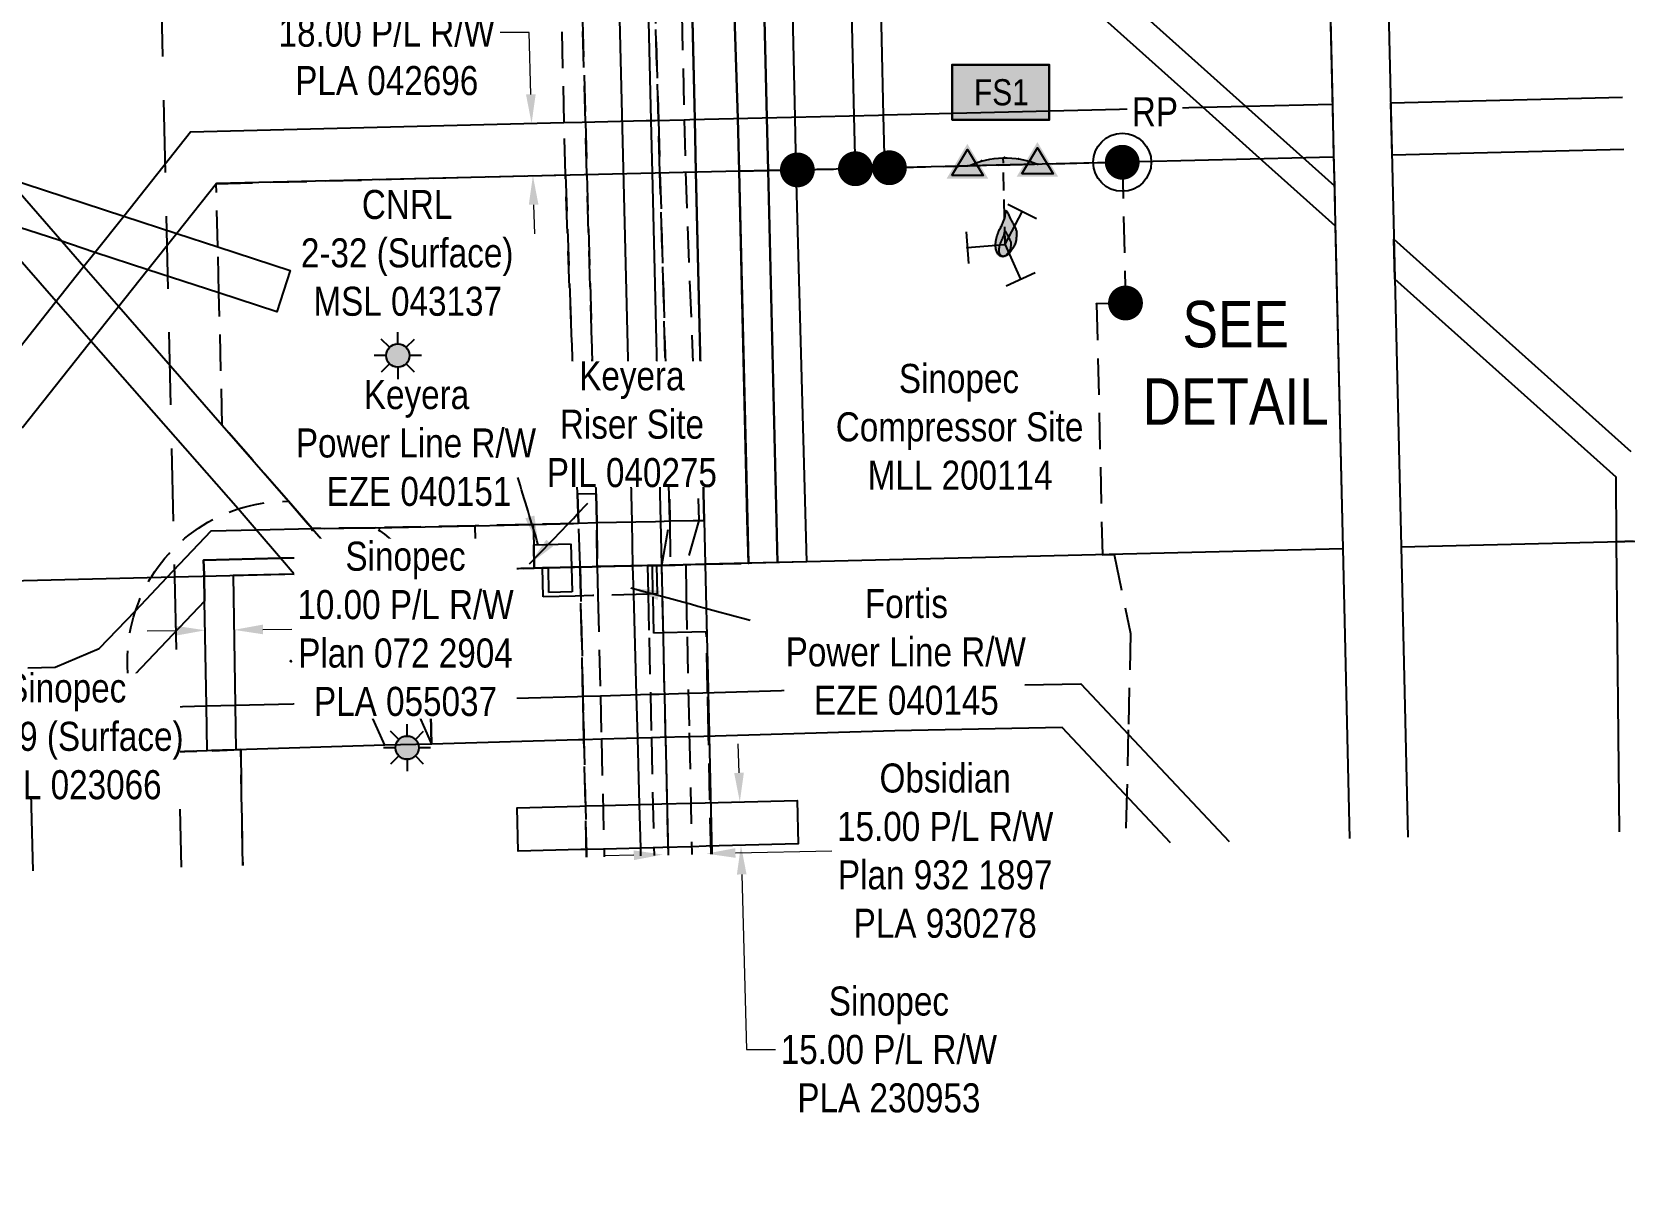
# Model space of a CAD drawing. Extents: x 614731 to 616864, y 5892468 to 5894379.
# Drawn here: x 615204 to 615756, y 5893236 to 5893635 of the extents above; entities that cross this region are included whole.
import ezdxf
from ezdxf.enums import TextEntityAlignment as Align

# ---------------------------------------------------------------- set-up
doc = ezdxf.new("R2010")
doc.units = 0
doc.header["$LTSCALE"] = 5
doc.header["$PDSIZE"] = 5
for name, pattern in [('foc-ACCESSROAD', [3.75, 2.5, -1.25]), ('foc-FLOWLINE', [3.75, 2.5, -1.25]), ('foc-LSD', [8, 5, -3]), ('foc-TIELINE', [1.875, 1.25, -0.625])]:
    doc.linetypes.add(name, pattern=pattern)
doc.layers.get('Defpoints').update_dxf_attribs({"color": 9})
for name, color, linetype in [('35', 37, 'Continuous'), ('AS-POWER', 104, 'foc-POWER'), ('AS-SYMBOL', 7, 'Continuous'), ('C-RW', 13, 'Continuous'), ('C-WS', 13, 'foc-ACCESSROAD'), ('C-WS-S', 13, 'Continuous'), ('DETAIL-T', 7, 'Continuous'), ('F-EZE', 190, 'foc-FLOWLINE'), ('F-FLOWLINE', 190, 'foc-FLOWLINE'), ('F-RW', 190, 'Continuous'), ('F-WS', 190, 'foc-ACCESSROAD'), ('F-WS-S', 190, 'Continuous'), ('GRR', 7, 'Continuous'), ('L-MON', 1, 'Continuous'), ('L-SEC', 7, 'Continuous'), ('L-SECTION-LSD', 7, 'foc-LSD'), ('P-TEMP-BLOCKS', 250, 'Continuous'), ('P-WORKAREA', 113, 'Continuous'), ('P-WORKAREA-H', 111, 'Continuous'), ('T-TIE', 201, 'foc-TIELINE')]:
    doc.layers.add(name, color=color, linetype=linetype)
for name, color, linetype, lineweight in [('C-RW-T', 13, 'Continuous', 9), ('C-WS-T', 13, 'Continuous', 9), ('F-EZE-T', 190, 'Continuous', 9), ('F-RW-T', 190, 'Continuous', 9)]:
    doc.layers.add(name, color=color, linetype=linetype, lineweight=lineweight)
doc.layers.add('Z-MSPOINT', color=7, linetype='Continuous', plot=False)
doc.styles.add('80', font='ARIALN.TTF', dxfattribs={"height": 10})
doc.styles.add('80CG', font='ARIALN.TTF', dxfattribs={"height": 10})
doc.styles.add('80L', font='ARIALN.TTF', dxfattribs={"height": 10})
doc.styles.add('DESCRIPTION', font='ARIALN.TTF', dxfattribs={"height": 2.5})
doc.styles.add('ELEVATION', font='ARIALN.TTF', dxfattribs={"height": 2.5})
doc.styles.add('foc-LtypeFont', font='ARIALN.TTF', dxfattribs={"height": 7.35})
doc.styles.add('POINTNUMBER', font='ARIALN.TTF', dxfattribs={"height": 2.5})
doc.linetypes.add('foc-POWER', pattern='A,6,-1,["P",foc-LtypeFont,S=0.2,R=0,X=-0.625,Y=-0.75],-1.24,4', length=12.24)
doc.dimstyles.new('Compass 5 000', dxfattribs={"dimscale": 5, "dimtxt": 9, "dimasz": 2, "dimexe": 0.2, "dimexo": 0.0625, "dimgap": 0.5, "dimtad": 0, "dimtih": 1, "dimtoh": 1, "dimzin": 0, "dimdsep": 46, "dimtxsty": '80CG', "dimcen": 0.1, "dimse1": 1, "dimse2": 1, "dimclrd": 256, "dimclrt": 256, "dimaunit": 1, "dimadec": 4, "dimazin": 0, "dimtfac": 0.06, "dimtofl": 0, "dimtmove": 0, "dimatfit": 1, "dimfxl": 0.2, "dimtolj": 1, "dimtzin": 0, "dimlwd": -1, "dimarcsym": 0})

# ---------------------------------------------------------------- blocks, each defined once
blk = doc.blocks.new('*D398')
at = {"layer": 'C-RW-T', "transparency": 16777216}
for p, q in [((615254.07, 5893428.63), (615244.07, 5893428.48)), ((615283.97, 5893429.07), (615293.97, 5893429.22))]:
    blk.add_line(p, q, dxfattribs=at)
for points in [[(615254.05, 5893430.3), (615254.1, 5893426.96), (615264.07, 5893428.78)], [(615283.95, 5893430.74), (615284, 5893427.4), (615273.98, 5893428.92)]]:
    blk.add_solid(points, dxfattribs=at)
at = {"layer": 'Defpoints', "color": 0, "transparency": 16777216}
for p in [(615273.98, 5893428.92), (615264.3, 5893412.79), (615274.21, 5893412.94)]:
    blk.add_point(p, dxfattribs=at)
at = {"layer": 'C-RW-T', "transparency": 16777216, "insert": (615333.06, 5893429.22), "char_height": 10, "attachment_point": 5, "style": '80CG', "bg_fill": 3, "box_fill_scale": 1.1, "bg_fill_color": 256, "bg_fill_true_color": 13158600, "bg_fill_transparency": 0}
blk.add_mtext('\\A1;Sinopec\\P10.00 P/L R/W\\PPlan 072 2904\\PPLA 055037', dxfattribs=at)
blk = doc.blocks.new('*D401')
at = {"layer": 'C-RW-T', "transparency": 16777216}
for p, q in [((615447.92, 5893379.68), (615447.66, 5893389.68)), ((615448.85, 5893344.7), (615450.45, 5893284.36)), ((615450.45, 5893284.36), (615460.45, 5893284.36))]:
    blk.add_line(p, q, dxfattribs=at)
for points in [[(615449.59, 5893379.73), (615446.25, 5893379.64), (615448.19, 5893369.69)], [(615450.51, 5893344.75), (615447.18, 5893344.66), (615448.58, 5893354.7)]]:
    blk.add_solid(points, dxfattribs=at)
at = {"layer": 'Defpoints', "color": 0, "transparency": 16777216}
for p in [(615446.33, 5893369.64), (615446.73, 5893354.65), (615448.58, 5893354.7)]:
    blk.add_point(p, dxfattribs=at)
at = {"layer": 'C-RW-T', "transparency": 16777216, "insert": (615499.53, 5893284.36), "char_height": 10, "attachment_point": 5, "style": '80CG', "bg_fill": 3, "box_fill_scale": 1.1, "bg_fill_color": 256, "bg_fill_true_color": 13158600, "bg_fill_transparency": 0}
blk.add_mtext('\\A1;Sinopec\\P15.00 P/L R/W\\PPLA 230953', dxfattribs=at)
blk = doc.blocks.new('*D402')
at = {"layer": 'Defpoints', "color": 0, "transparency": 16777216}
for p in [(615421.51, 5893359.77), (615436.5, 5893360.11), (615436.68, 5893351.86)]:
    blk.add_point(p, dxfattribs=at)
at = {"layer": 'F-RW-T', "transparency": 16777216}
for p, q in [((615411.7, 5893351.3), (615401.7, 5893351.08)), ((615446.68, 5893352.09), (615479.83, 5893352.83))]:
    blk.add_line(p, q, dxfattribs=at)
for points in [[(615446.65, 5893353.75), (615446.72, 5893350.42), (615436.68, 5893351.86)], [(615411.66, 5893352.97), (615411.74, 5893349.64), (615421.7, 5893351.53)]]:
    blk.add_solid(points, dxfattribs=at)
at = {"layer": 'F-RW-T', "transparency": 16777216, "insert": (615518.91, 5893352.83), "char_height": 10, "attachment_point": 5, "style": '80CG', "bg_fill": 3, "box_fill_scale": 1.1, "bg_fill_color": 256, "bg_fill_true_color": 13158600, "bg_fill_transparency": 0}
blk.add_mtext('\\A1;Obsidian\\P15.00 P/L R/W\\PPlan 932 1897\\PPLA 930278', dxfattribs=at)
blk = doc.blocks.new('GAS')
h = blk.add_hatch(color=255)
h.dxf.hatch_style = 1
edge = h.paths.add_edge_path()
edge.add_arc((0, 0), 0.9, 0, 360)
for p, q in [((-0.57, 0.57), (-1.14, 1.14)), ((0, 0.81), (0, 1.62)), ((0.57, 0.57), (1.14, 1.14)), ((-0.81, 0), (-1.62, 0)), ((1.62, 0), (0.81, 0)), ((-0.57, -0.57), (-1.14, -1.14)), ((0, -0.81), (0, -1.62)), ((1.14, -1.14), (0.57, -0.57))]:
    blk.add_line(p, q)
blk.add_circle((0, 0), 0.8)
blk = doc.blocks.new('fdia')
at = {"color": 255, "const_width": 1}
blk.add_lwpolyline([(-0.5, 0, 1), (0.5, 0, 1)], format="xyb", close=True, dxfattribs=at)
blk = doc.blocks.new('Fdiaa')
blk.add_blockref('fdia', (0, 0))
blk = doc.blocks.new('fdib')
at = {"color": 1, "const_width": 1.6}
blk.add_lwpolyline([(-0.4, 0, 1), (0.4, 0, 1)], format="xyb", close=True, dxfattribs=at)
at = {"color": 1}
blk.add_circle((0, 0), 0.8, dxfattribs=at)
blk = doc.blocks.new('Fdibb')
blk.add_blockref('fdib', (0, 0))
blk = doc.blocks.new('fdicc')
for name in ['Fdibb', 'Fdiaa']:
    blk.add_blockref(name, (0, 0))
blk = doc.blocks.new('FDI')
blk.add_blockref('fdicc', (0, 0))
blk = doc.blocks.new('TRIA')
blk.add_hatch(color=255).paths.add_polyline_path([(-0.04, 1.52), (-1.47, -0.87), (1.39, -0.87)])
blk = doc.blocks.new('TRIAA')
blk.add_blockref('TRIA', (0, 0))
blk = doc.blocks.new('TRIB')
at = {"color": 1}
blk.add_lwpolyline([(-1.12, -0.67), (-0.04, 1.13), (1.04, -0.67)], close=True, dxfattribs=at)
blk = doc.blocks.new('TRIBB')
blk.add_blockref('TRIB', (0, 0))
blk = doc.blocks.new('TRICC')
for name in ['TRIAA', 'TRIBB']:
    blk.add_blockref(name, (0, 0))
blk = doc.blocks.new('plspike')
blk.add_blockref('TRICC', (0, 0))
blk = doc.blocks.new('*U431')
at = {"color": 72}
blk.add_line((0.98, -0.5), (-0.98, 0.5), dxfattribs=at)
at = {"layer": 'AS-SYMBOL', "color": 72, "flags": 128}
blk.add_lwpolyline([(-1.18, -2.29), (0, 0)], dxfattribs=at)
blk = doc.blocks.new('*U430')
at = {"color": 72}
blk.add_line((-1, -0.46), (1, 0.46), dxfattribs=at)
at = {"layer": 'AS-SYMBOL', "color": 72, "flags": 128}
blk.add_lwpolyline([(-1.07, 2.35), (0, 0)], dxfattribs=at)
blk = doc.blocks.new('*U432')
at = {"color": 72}
blk.add_line((-0.08, 1.1), (0.08, -1.1), dxfattribs=at)
at = {"layer": 'AS-SYMBOL', "color": 72, "flags": 128}
blk.add_lwpolyline([(2.6, 0.19), (0, 0)], dxfattribs=at)
blk = doc.blocks.new('*D407')
at = {"layer": 'C-RW-T', "transparency": 16777216}
for p, q in [((615375.69, 5893634.7), (615365.69, 5893634.7)), ((615376.23, 5893613.34), (615375.69, 5893634.7)), ((615377.19, 5893575.34), (615377.44, 5893565.34))]:
    blk.add_line(p, q, dxfattribs=at)
for points in [[(615377.89, 5893613.38), (615374.56, 5893613.29), (615376.48, 5893603.34)], [(615378.85, 5893575.38), (615375.52, 5893575.3), (615376.93, 5893585.34)]]:
    blk.add_solid(points, dxfattribs=at)
at = {"layer": 'Defpoints', "color": 0, "transparency": 16777216}
for p in [(615376.48, 5893603.34), (615298.25, 5893601.36), (615298.7, 5893583.36)]:
    blk.add_point(p, dxfattribs=at)
at = {"layer": 'C-RW-T', "transparency": 16777216, "insert": (615326.6, 5893634.7), "char_height": 10, "attachment_point": 5, "style": '80CG'}
blk.add_mtext('\\A1;Sinopec\\P18.00 P/L R/W\\PPLA 042696', dxfattribs=at)
blk = doc.blocks.new('*D409')
at = {"layer": 'Defpoints', "color": 0, "transparency": 16777216}
for p in [(615416.49, 5893716.89), (615426.49, 5893717.11), (615427.23, 5893684.32)]:
    blk.add_point(p, dxfattribs=at)
at = {"layer": 'F-EZE-T', "transparency": 16777216}
for p, q in [((615437.23, 5893684.54), (615447.23, 5893684.77)), ((615407.23, 5893683.86), (615361.32, 5893682.83))]:
    blk.add_line(p, q, dxfattribs=at)
for points in [[(615407.2, 5893685.53), (615407.27, 5893682.2), (615417.23, 5893684.09)], [(615437.19, 5893686.21), (615437.27, 5893682.88), (615427.23, 5893684.32)]]:
    blk.add_solid(points, dxfattribs=at)
at = {"layer": 'F-EZE-T', "transparency": 16777216, "insert": (615283.39, 5893682.83), "char_height": 10, "attachment_point": 5, "style": '80CG', "bg_fill": 3, "box_fill_scale": 1.1, "bg_fill_color": 256, "bg_fill_true_color": 13158600, "bg_fill_transparency": 0}
blk.add_mtext('\\A1;Fortis\\P10.00 Vegetation Control R/W\\PEZE 870565', dxfattribs=at)
blk = doc.blocks.new('FLARE')
h = blk.add_hatch(color=255)
h.dxf.hatch_style = 1
h.paths.add_polyline_path([(0.16, 2.41, 0.114147), (0.13, 2.43), (0.11, 2.44, 0.261551), (0.01, 2.42), (0, 2.41, 0.131268), (-0.03, 2.37), (-0.04, 2.35, 0.041497), (-0.05, 2.33), (-0.05, 2.29, 0.015174), (-0.05, 2.29), (-0.06, 2.24, 0.004376), (-0.06, 2.24), (-0.07, 2.18), (-0.08, 2.11), (-0.09, 2.05), (-0.1, 1.98), (-0.12, 1.91), (-0.14, 1.83), (-0.17, 1.76), (-0.19, 1.68), (-0.22, 1.61), (-0.26, 1.53), (-0.29, 1.46), (-0.32, 1.39), (-0.36, 1.32), (-0.39, 1.25, 0.000505), (-0.39, 1.25), (-0.43, 1.18, 0.002398), (-0.43, 1.18), (-0.46, 1.1, 0.004177), (-0.46, 1.1), (-0.5, 1.03, 0.005735), (-0.5, 1.03), (-0.53, 0.95, 0.006994), (-0.53, 0.95), (-0.56, 0.87, 0.00791), (-0.57, 0.87), (-0.6, 0.78, 0.008323), (-0.6, 0.78), (-0.63, 0.69, 0.008095), (-0.63, 0.68), (-0.66, 0.59, 0.008067), (-0.66, 0.59), (-0.68, 0.49, 0.008387), (-0.68, 0.49), (-0.7, 0.39, 0.009056), (-0.71, 0.38), (-0.72, 0.28, 0.010123), (-0.72, 0.28), (-0.74, 0.18, 0.011689), (-0.74, 0.18), (-0.75, 0.08, 0.013925), (-0.75, 0.08), (-0.75, -0.02, 0.016488), (-0.75, -0.02), (-0.75, -0.11, 0.017255), (-0.75, -0.12), (-0.74, -0.2, 0.01735), (-0.74, -0.2), (-0.73, -0.28, 0.017311), (-0.73, -0.29), (-0.71, -0.36, 0.01715), (-0.71, -0.36), (-0.69, -0.43, 0.016886), (-0.69, -0.44), (-0.66, -0.5, 0.016546), (-0.66, -0.5), (-0.63, -0.56, 0.016164), (-0.63, -0.56), (-0.6, -0.61, 0.016329), (-0.6, -0.62), (-0.57, -0.66, 0.018828), (-0.57, -0.67), (-0.54, -0.71, 0.022087), (-0.53, -0.71), (-0.5, -0.75, 0.025345), (-0.49, -0.76), (-0.46, -0.78, 0.028234), (-0.45, -0.79), (-0.42, -0.82, 0.030298), (-0.41, -0.82), (-0.37, -0.84, 0.031129), (-0.36, -0.85), (-0.32, -0.86, 0.030544), (-0.31, -0.87), (-0.27, -0.88, 0.028465), (-0.26, -0.88), (-0.22, -0.89, 0.025311), (-0.21, -0.89), (-0.16, -0.89, 0.02283), (-0.15, -0.89), (-0.11, -0.89, 0.021226), (-0.1, -0.89), (-0.05, -0.88, 0.020401), (-0.04, -0.88), (0, -0.87, 0.020299), (0.01, -0.87), (0.05, -0.85, 0.020911), (0.06, -0.85), (0.11, -0.83, 0.022277), (0.11, -0.83), (0.15, -0.81, 0.023712), (0.16, -0.8), (0.2, -0.78, 0.022408), (0.21, -0.78), (0.24, -0.75, 0.01993), (0.25, -0.74), (0.28, -0.72, 0.017146), (0.28, -0.71), (0.31, -0.68, 0.014211), (0.32, -0.68), (0.35, -0.64, 0.011221), (0.35, -0.64), (0.37, -0.61, 0.008212), (0.38, -0.61), (0.4, -0.57, 0.005172), (0.4, -0.57), (0.42, -0.54, 0.002523), (0.43, -0.54), (0.45, -0.5, 0.001671), (0.45, -0.5), (0.47, -0.47, 0.001229), (0.47, -0.47), (0.49, -0.44, 0.00075), (0.49, -0.44), (0.51, -0.41, 0.00026), (0.51, -0.41), (0.54, -0.37), (0.56, -0.34), (0.58, -0.3), (0.61, -0.27), (0.63, -0.23, 0.001311), (0.63, -0.23), (0.66, -0.19, 0.003726), (0.66, -0.19), (0.69, -0.15, 0.006065), (0.69, -0.14), (0.72, -0.1, 0.008452), (0.72, -0.1), (0.74, -0.05, 0.010991), (0.75, -0.05), (0.77, 0, 0.013767), (0.77, 0), (0.79, 0.05, 0.016839), (0.8, 0.05), (0.81, 0.1, 0.019104), (0.82, 0.11), (0.83, 0.15, 0.016987), (0.83, 0.16), (0.84, 0.21, 0.013636), (0.84, 0.21), (0.85, 0.26, 0.010244), (0.85, 0.27), (0.86, 0.31, 0.006846), (0.86, 0.32), (0.86, 0.37, 0.003419), (0.86, 0.37), (0.86, 0.41), (0.87, 0.46), (0.87, 0.5), (0.88, 0.54), (0.88, 0.59), (0.89, 0.63, 0.001278), (0.89, 0.63), (0.89, 0.67, 0.004735), (0.89, 0.67), (0.9, 0.71, 0.008354), (0.9, 0.72), (0.9, 0.76, 0.012059), (0.9, 0.76), (0.9, 0.8, 0.015712), (0.9, 0.81), (0.9, 0.85, 0.018457), (0.9, 0.85), (0.9, 0.89, 0.018102), (0.9, 0.9), (0.89, 0.94, 0.016533), (0.89, 0.95), (0.88, 0.99, 0.014576), (0.88, 0.99), (0.87, 1.03, 0.012435), (0.86, 1.04), (0.85, 1.08, 0.010283), (0.85, 1.09), (0.83, 1.13, 0.00824), (0.83, 1.13), (0.81, 1.18, 0.00638), (0.81, 1.18), (0.78, 1.23, 0.004735), (0.78, 1.23), (0.76, 1.29, 0.003388), (0.75, 1.29), (0.73, 1.34, 0.002345), (0.73, 1.34), (0.7, 1.4, 0.001492), (0.7, 1.4), (0.67, 1.46, 0.000746), (0.67, 1.46), (0.63, 1.51), (0.6, 1.57), (0.57, 1.62), (0.55, 1.68), (0.52, 1.73), (0.49, 1.78), (0.47, 1.83), (0.45, 1.87), (0.42, 1.92), (0.4, 1.97), (0.38, 2.02), (0.35, 2.08, 0.000332), (0.35, 2.08), (0.33, 2.13, 0.001849), (0.33, 2.13), (0.3, 2.19, 0.0038), (0.3, 2.19), (0.27, 2.24, 0.006473), (0.27, 2.24), (0.25, 2.29, 0.010865), (0.24, 2.3), (0.22, 2.34, 0.019524), (0.22, 2.34), (0.19, 2.38, 0.041077), (0.18, 2.39)])
at = {"color": 48, "flags": 128}
for points in [[(0.11, -0.72), (0.07, -0.74), (0.03, -0.76), (-0.02, -0.77), (-0.07, -0.78), (-0.11, -0.79), (-0.16, -0.79), (-0.2, -0.79), (-0.25, -0.78), (-0.29, -0.77), (-0.32, -0.76), (-0.36, -0.74), (-0.4, -0.71), (-0.43, -0.68), (-0.46, -0.65), (-0.49, -0.61), (-0.52, -0.56), (-0.54, -0.51), (-0.57, -0.46), (-0.59, -0.4), (-0.61, -0.33), (-0.63, -0.26), (-0.64, -0.19), (-0.65, -0.11), (-0.65, -0.02), (-0.65, 0.07), (-0.64, 0.17), (-0.63, 0.27), (-0.61, 0.36), (-0.58, 0.46), (-0.56, 0.56), (-0.53, 0.66), (-0.5, 0.75), (-0.47, 0.83), (-0.44, 0.91), (-0.41, 0.99), (-0.37, 1.06), (-0.34, 1.13), (-0.3, 1.2), (-0.27, 1.27), (-0.23, 1.34), (-0.2, 1.42), (-0.16, 1.49), (-0.13, 1.57), (-0.1, 1.65), (-0.07, 1.73), (-0.04, 1.8), (-0.02, 1.88), (0, 1.96), (0.01, 2.03), (0.02, 2.1), (0.03, 2.17), (0.04, 2.22), (0.05, 2.27), (0.05, 2.31), (0.06, 2.34), (0.08, 2.35), (0.09, 2.34), (0.11, 2.32), (0.13, 2.29), (0.16, 2.25), (0.18, 2.2), (0.21, 2.14), (0.24, 2.09), (0.26, 2.03), (0.29, 1.98), (0.31, 1.93), (0.33, 1.88), (0.36, 1.83), (0.38, 1.78), (0.41, 1.73), (0.43, 1.68), (0.46, 1.63), (0.49, 1.58), (0.52, 1.52), (0.55, 1.47), (0.58, 1.41), (0.61, 1.35), (0.64, 1.3), (0.67, 1.24), (0.69, 1.19), (0.72, 1.14), (0.74, 1.09), (0.75, 1.05), (0.77, 1), (0.78, 0.96), (0.79, 0.92), (0.8, 0.88), (0.8, 0.84), (0.8, 0.8), (0.8, 0.76), (0.8, 0.72), (0.79, 0.68), (0.79, 0.64), (0.78, 0.6), (0.78, 0.56), (0.77, 0.51), (0.77, 0.47), (0.76, 0.42), (0.76, 0.37), (0.76, 0.33), (0.75, 0.28), (0.74, 0.23), (0.73, 0.18), (0.72, 0.13), (0.7, 0.09), (0.68, 0.04), (0.66, 0), (0.63, -0.05), (0.61, -0.09), (0.58, -0.13), (0.55, -0.17), (0.53, -0.21), (0.5, -0.25), (0.48, -0.28), (0.45, -0.32), (0.43, -0.35), (0.41, -0.38), (0.39, -0.42), (0.37, -0.45), (0.34, -0.48), (0.32, -0.51), (0.3, -0.55), (0.27, -0.58), (0.24, -0.61), (0.21, -0.64), (0.18, -0.67), (0.15, -0.7)], [(0.02, -0.75), (-0.01, -0.76), (-0.03, -0.77), (-0.05, -0.78), (-0.08, -0.78), (-0.11, -0.79), (-0.13, -0.79), (-0.16, -0.79), (-0.18, -0.78), (-0.2, -0.78), (-0.23, -0.77), (-0.25, -0.76), (-0.26, -0.74), (-0.28, -0.73), (-0.3, -0.71), (-0.32, -0.69), (-0.33, -0.66), (-0.35, -0.63), (-0.36, -0.6), (-0.37, -0.57), (-0.39, -0.53), (-0.4, -0.49), (-0.4, -0.45), (-0.41, -0.41), (-0.41, -0.36), (-0.41, -0.31), (-0.4, -0.25), (-0.39, -0.2), (-0.38, -0.14), (-0.37, -0.09), (-0.36, -0.03), (-0.34, 0.02), (-0.32, 0.07), (-0.31, 0.12), (-0.29, 0.16), (-0.27, 0.21), (-0.25, 0.25), (-0.23, 0.29), (-0.21, 0.33), (-0.19, 0.37), (-0.17, 0.41), (-0.15, 0.45), (-0.14, 0.49), (-0.12, 0.53), (-0.1, 0.58), (-0.08, 0.62), (-0.07, 0.66), (-0.06, 0.71), (-0.05, 0.75), (-0.04, 0.79), (-0.03, 0.83), (-0.03, 0.87), (-0.02, 0.9), (-0.02, 0.93), (-0.01, 0.95), (-0.01, 0.96), (0, 0.97), (0.01, 0.96), (0.02, 0.95), (0.03, 0.94), (0.04, 0.91), (0.06, 0.88), (0.07, 0.86), (0.09, 0.82), (0.1, 0.79), (0.12, 0.76), (0.13, 0.74), (0.14, 0.71), (0.16, 0.68), (0.17, 0.65), (0.18, 0.63), (0.2, 0.6), (0.21, 0.57), (0.23, 0.54), (0.25, 0.51), (0.26, 0.47), (0.28, 0.44), (0.3, 0.41), (0.31, 0.38), (0.33, 0.35), (0.34, 0.32), (0.36, 0.29), (0.37, 0.27), (0.38, 0.24), (0.39, 0.22), (0.39, 0.19), (0.4, 0.17), (0.4, 0.15), (0.41, 0.13), (0.41, 0.1), (0.41, 0.08), (0.4, 0.06), (0.4, 0.04), (0.4, 0.01), (0.39, -0.01), (0.39, -0.03), (0.39, -0.06), (0.39, -0.08), (0.38, -0.11), (0.38, -0.14), (0.38, -0.16), (0.38, -0.19), (0.37, -0.22), (0.37, -0.24), (0.36, -0.27), (0.35, -0.3), (0.34, -0.32), (0.32, -0.35), (0.31, -0.37), (0.3, -0.4), (0.28, -0.42), (0.27, -0.44), (0.25, -0.46), (0.24, -0.48), (0.22, -0.5), (0.21, -0.52), (0.2, -0.54), (0.19, -0.56), (0.17, -0.58), (0.16, -0.6), (0.15, -0.61), (0.14, -0.63), (0.12, -0.65), (0.11, -0.67), (0.09, -0.69), (0.08, -0.7), (0.06, -0.72), (0.04, -0.74)]]:
    blk.add_lwpolyline(points, close=True, dxfattribs=at)
blk = doc.blocks.new('Temp_Area3')
h = blk.add_hatch(color=111)
h.dxf.hatch_style = 1
h.paths.add_polyline_path([(-16.83, -9.44), (16.33, -9.44), (16.33, 9.05), (-16.83, 9.05)])
at = {"color": 250}
for points in [[(-17.03, -9.64), (16.53, -9.64), (16.53, 9.25), (-17.03, 9.25)], [(-16.93, -9.54), (16.43, -9.54), (16.43, 9.15), (-16.93, 9.15)]]:
    blk.add_lwpolyline(points, close=True, dxfattribs=at)
at = {"color": 250, "style": '80L'}
blk.add_attdef('TEMPORARY', text='', height=9, dxfattribs=at).set_placement((0, -0.15), align=Align.MIDDLE_CENTER)

msp = doc.modelspace()

# ---------------------------------------------------------------- hatches: boundary and pattern name
at = {"layer": 'P-WORKAREA-H'}
h = msp.add_hatch(color=256, dxfattribs=at)
h.dxf.hatch_style = 1
edge = h.paths.add_edge_path()
edge.add_line((615550.678, 5893589.316), (615527.023, 5893588.74))
edge.add_arc((615539.521, 5893561.48), 29.989, 68.15753, 114.63072, ccw=False)

# ---------------------------------------------------------------- linework, layer by layer
at = {"layer": '35', "color": 3}
msp.add_circle((615579.882, 5893589.951), 10, dxfattribs=at)
at = {"layer": 'AS-POWER', "flags": 128}
msp.add_lwpolyline([(615414.152, 5893351.099), (615414.081, 5893353.784), (615413.683, 5893368.773), (615413.032, 5893391.608), (615412.604, 5893406.602), (615411.644, 5893441.135), (615411.402, 5893451.009), (615411.167, 5893466.111), (615389.357, 5894354.983)], dxfattribs=at)
at = {"layer": 'C-RW'}
for points in [[(615643.261, 5893994.949), (615643.492, 5893985.095), (615589.542, 5893983.812), (615573.386, 5893954.771), (615573.832, 5893931.404), (615492.311, 5893841.297), (615494.934, 5893724.634), (615495.244, 5893710.861), (615497.601, 5893606.023), (615498.005, 5893588.025), (615488.004, 5893587.732), (615487.598, 5893605.784), (615485.03, 5893720.007), (615484.72, 5893733.781), (615482.218, 5893845.058), (615563.753, 5893935.165), (615563.332, 5893957.225), (615577.567, 5893983.295), (615583.233, 5893993.672), (615643.261, 5893994.949)], [(615269.995, 5893387.463), (615264.765, 5893387.267), (615264.486, 5893402.749), (615263.836, 5893438.755), (615263.691, 5893447.396), (615263.681, 5893447.995), (615263.49, 5893452.966), (615290.042, 5893453.599), (615309.384, 5893454.06), (615333.494, 5893454.635), (615357.276, 5893455.203), (615358.783, 5893455.238), (615359.024, 5893449.727), (615357.413, 5893449.688), (615337.713, 5893449.205), (615314.013, 5893448.626), (615310.033, 5893448.529), (615294.716, 5893448.154), (615273.7, 5893447.64), (615274.357, 5893403.003), (615274.583, 5893387.64), (615269.995, 5893387.463)], [(615393.453, 5893353.238), (615371.907, 5893352.667), (615371.51, 5893367.656), (615393.112, 5893368.228), (615395.035, 5893368.279), (615401.077, 5893368.439), (615418.267, 5893368.895), (615421.305, 5893368.975), (615431.307, 5893369.241), (615436.293, 5893369.372), (615467.901, 5893370.21), (615468.297, 5893355.221), (615436.628, 5893354.381), (615431.642, 5893354.25), (615421.641, 5893353.985), (615418.608, 5893353.904), (615401.438, 5893353.449), (615395.373, 5893353.288), (615393.453, 5893353.238)]]:
    msp.add_lwpolyline(points, close=True, dxfattribs=at)
for points in [[(615464.14, 5893738.391), (615467.131, 5893605.395), (615467.537, 5893587.378), (615471.133, 5893452.342), (615461.13, 5893452.096), (615457.978, 5893587.066), (615457.475, 5893605.299), (615451.474, 5893856.43)], [(615752.625, 5893594.348), (615672.796, 5893592.434), (615672.374, 5893610.439), (615752.204, 5893612.354)], [(615195.761, 5893584.555), (615214.803, 5893562.698), (615222.302, 5893554.09), (615234.316, 5893540.3), (615269.967, 5893499.38), (615292.762, 5893473.214), (615300.954, 5893463.811), (615309.371, 5893454.06), (615314.035, 5893448.627), (615317.886, 5893444.166), (615335.441, 5893404.43), (615342.003, 5893389.583), (615325.899, 5893389.2), (615319.319, 5893404.052), (615305.117, 5893436.109), (615294.726, 5893448.155), (615290.042, 5893453.599), (615281.608, 5893463.384), (615275.412, 5893470.559), (615224.78, 5893528.238), (615212.715, 5893542.006), (615186.647, 5893571.756)], [(615596.538, 5893355.557), (615577.135, 5893376.199), (615559.231, 5893395.246), (615501.559, 5893394.132), (615435.78, 5893392.257), (615430.794, 5893392.115), (615420.793, 5893391.83), (615417.748, 5893391.743), (615400.528, 5893391.252), (615394.52, 5893391.081), (615392.594, 5893391.026), (615342.003, 5893389.583), (615341.654, 5893404.573), (615392.252, 5893406.02), (615394.182, 5893406.075), (615400.168, 5893406.246), (615417.407, 5893406.739), (615420.457, 5893406.827), (615430.459, 5893407.112), (615435.444, 5893407.255), (615501.338, 5893409.14), (615565.602, 5893410.38), (615576.585, 5893398.697), (615616.673, 5893356.049)], [(615203.38, 5893400.917), (615228.673, 5893401.831), (615239.709, 5893402.114), (615264.486, 5893402.749), (615274.357, 5893403.003), (615319.319, 5893404.052), (615335.439, 5893404.429), (615341.654, 5893404.573), (615342.003, 5893389.583), (615325.899, 5893389.2), (615274.583, 5893387.64), (615264.765, 5893387.267), (615246.934, 5893386.713), (615203.746, 5893385.349)]]:
    msp.add_lwpolyline(points, dxfattribs=at)
at = {"layer": 'C-RW', "flags": 128}
for points in [[(615183.215, 5893504.825), (615212.312, 5893541.506), (615221.875, 5893553.561), (615226.099, 5893558.885), (615236.04, 5893571.418), (615259.013, 5893600.38), (615387.59, 5893603.626), (615393.873, 5893603.777), (615415.989, 5893604.306), (615419.03, 5893604.38), (615429.033, 5893604.619), (615430.976, 5893604.665), (615445.96, 5893605.024), (615455.93, 5893605.262), (615465.933, 5893605.502), (615485.938, 5893605.981), (615495.941, 5893606.22), (615497.653, 5893606.261), (615607.623, 5893608.935), (615622.298, 5893609.292), (615652.267, 5893610.021), (615652.696, 5893591.666), (615499.695, 5893588.075), (615488.004, 5893587.732), (615468.002, 5893587.326), (615457.978, 5893587.066), (615267.949, 5893582.665), (615254.3, 5893565.459), (615244.361, 5893552.93), (615233.781, 5893539.636), (615224.27, 5893527.602), (615201.085, 5893498.374)], [(615203.733, 5893385.799), (615204.67, 5893345.978)]]:
    msp.add_lwpolyline(points, dxfattribs=at)
at = {"layer": 'C-WS'}
for points in [[(615438.303, 5893351.689), (615437.42, 5893392.182), (615437.394, 5893393.385), (615437.093, 5893407.181), (615437.066, 5893408.391), (615436.672, 5893426.507), (615436.635, 5893428.211), (615431.65, 5893428.094), (615421.646, 5893427.86), (615418.589, 5893427.788), (615418.291, 5893441.212), (615418.073, 5893451.069), (615421.139, 5893451.142), (615425.93, 5893451.256), (615431.345, 5893451.386), (615436.127, 5893451.5), (615451.137, 5893451.858), (615450.796, 5893466.867), (615448.003, 5893586.835), (615457.978, 5893587.066), (615468.002, 5893587.326), (615488.004, 5893587.732), (615499.695, 5893588.075), (615570.098, 5893589.788), (615579.94, 5893590.021), (615581.038, 5893541.39), (615571.07, 5893541.158), (615573.066, 5893454.772), (615577.06, 5893454.867), (615582.745, 5893427.708), (615581.97, 5893394.551), (615581.471, 5893373.157), (615581.05, 5893355.179)], [(615105.338, 5893343.55), (615105.095, 5893353.175), (615015.296, 5893350.639), (615014.949, 5893362.331), (615014.457, 5893380.338), (615120.043, 5893383.088), (615127.047, 5893383.27), (615135.05, 5893383.479), (615153.061, 5893383.948), (615172.873, 5893384.465), (615187.831, 5893384.885), (615205.464, 5893385.399), (615248.648, 5893386.768), (615266.485, 5893387.32), (615271.681, 5893387.532), (615276.303, 5893387.704), (615276.983, 5893347.746)]]:
    msp.add_lwpolyline(points, dxfattribs=at)
at = {"layer": 'C-WS', "flags": 128}
msp.add_lwpolyline([(615276.983, 5893347.746), (615276.303, 5893387.704), (615274.583, 5893387.64), (615264.765, 5893387.267), (615246.934, 5893386.713), (615245.856, 5893388.74), (615244.848, 5893390.391), (615243.9, 5893392.076), (615243.011, 5893393.793), (615242.183, 5893395.541), (615241.416, 5893397.316), (615240.713, 5893399.118), (615240.074, 5893400.943), (615239.709, 5893402.114), (615239.499, 5893402.79), (615238.989, 5893404.655), (615238.545, 5893406.537), (615238.168, 5893408.434), (615237.857, 5893410.343), (615237.731, 5893411.342), (615237.614, 5893412.261), (615237.438, 5893414.187), (615237.331, 5893416.118), (615237.291, 5893418.051), (615237.319, 5893419.985), (615237.416, 5893421.917), (615237.579, 5893423.844), (615237.811, 5893425.763), (615238.11, 5893427.674), (615238.476, 5893429.573), (615238.909, 5893431.458), (615239.407, 5893433.326), (615239.971, 5893435.177), (615240.147, 5893435.686), (615240.6, 5893437.005), (615241.292, 5893438.811), (615242.048, 5893440.591), (615242.866, 5893442.343), (615243.744, 5893444.066), (615244.683, 5893445.757), (615245.405, 5893446.948), (615245.681, 5893447.414), (615246.736, 5893449.034), (615247.848, 5893450.617), (615249.014, 5893452.159), (615250.234, 5893453.659), (615251.506, 5893455.116), (615252.829, 5893456.527), (615254.2, 5893457.891), (615255.618, 5893459.205), (615257.082, 5893460.47), (615258.59, 5893461.681), (615260.138, 5893462.839), (615261.727, 5893463.942), (615263.353, 5893464.988), (615265.015, 5893465.976), (615266.712, 5893466.905), (615268.439, 5893467.775), (615270.196, 5893468.583), (615271.98, 5893469.328), (615273.79, 5893470.011), (615275.482, 5893470.582), (615277.475, 5893471.183), (615279.346, 5893471.671), (615281.234, 5893472.093), (615283.134, 5893472.448), (615285.047, 5893472.737), (615286.968, 5893472.958), (615288.896, 5893473.111), (615292.762, 5893473.214), (615300.954, 5893463.811), (615322.624, 5893464.095), (615324.221, 5893462.998), (615325.779, 5893461.846), (615327.295, 5893460.639), (615328.767, 5893459.38), (615330.194, 5893458.07), (615331.574, 5893456.71), (615332.906, 5893455.303), (615333.494, 5893454.635), (615334.187, 5893453.849), (615335.416, 5893452.351), (615337.713, 5893449.205), (615357.413, 5893449.688), (615359.024, 5893449.727), (615368.042, 5893449.948), (615377.418, 5893450.178), (615380.228, 5893450.246), (615382.27, 5893450.296), (615390.225, 5893450.491), (615393.179, 5893450.564), (615393.403, 5893440.629), (615394.182, 5893406.075), (615394.52, 5893391.081), (615395.392, 5893350.64)], dxfattribs=at)
at = {"layer": 'Defpoints'}
for p in [(615448.005, 5893586.829, 914.49), (615457.98, 5893587.06, 914.271)]:
    msp.add_point(p, dxfattribs=at)
at = {"layer": 'F-EZE'}
msp.add_lwpolyline([(615423.612, 5893351.33), (615421.29, 5893451.146), (615424.138, 5893466.519), (615420.692, 5893586.397), (615420.174, 5893604.401), (615415.05, 5893781.379), (615425.247, 5893772.248), (615429.035, 5893604.613), (615429.442, 5893586.607), (615434.111, 5893466.584), (615429.669, 5893451.456), (615429.649, 5893451.345), (615429.695, 5893441.554), (615430.026, 5893426.467), (615430.43, 5893408.414), (615430.765, 5893393.408), (615431.703, 5893351.528)], dxfattribs=at)
for points in [[(615390.225, 5893450.491), (615390.418, 5893442.012), (615382.46, 5893441.849), (615382.27, 5893450.296), (615380.228, 5893450.246), (615377.418, 5893450.178), (615377.223, 5893458.21), (615390.043, 5893458.507), (615390.225, 5893450.491)], [(615419.465, 5893451.102), (615419.686, 5893441.34), (615416.621, 5893441.274), (615397.56, 5893440.744), (615391.467, 5893440.575), (615380.489, 5893440.27), (615380.228, 5893450.246), (615382.27, 5893450.296), (615390.225, 5893450.491), (615391.241, 5893450.516), (615399.098, 5893450.7), (615416.399, 5893451.043), (615419.465, 5893451.102)]]:
    msp.add_lwpolyline(points, close=True, dxfattribs=at)
at = {"layer": 'F-FLOWLINE'}
for points in [[(615389.699, 5893788.641), (615395.017, 5893603.798), (615395.535, 5893585.795), (615398.269, 5893490.774), (615398.701, 5893475.772), (615398.977, 5893465.998), (615399.089, 5893451.276), (615399.098, 5893450.709), (615399.336, 5893440.793), (615400.168, 5893406.246), (615400.528, 5893391.252), (615401.502, 5893350.79)], [(615395.432, 5893350.641), (615394.52, 5893391.081), (615394.182, 5893406.075), (615393.403, 5893440.629), (615393.179, 5893450.564), (615393.165, 5893451.189), (615392.67, 5893465.7), (615392.293, 5893475.614), (615391.731, 5893490.616), (615388.115, 5893585.618), (615387.71, 5893603.623), (615383.828, 5893778.484)]]:
    msp.add_lwpolyline(points, dxfattribs=at)
at = {"layer": 'F-RW'}
for points in [[(615451.474, 5893856.43), (615457.475, 5893605.299), (615457.978, 5893587.066), (615461.13, 5893452.096), (615451.137, 5893451.858), (615450.778, 5893466.905), (615448.003, 5893586.835), (615447.482, 5893605.06), (615442.541, 5893756.766)], [(614948.939, 5893847.979), (615166.294, 5893595.009), (615167.296, 5893593.841), (615181.396, 5893589.243), (615195.11, 5893584.768), (615236.042, 5893571.412), (615254.302, 5893565.453), (615268.432, 5893560.843), (615293.36, 5893552.711), (615288.708, 5893538.454), (615268.829, 5893544.945), (615244.363, 5893552.924), (615226.101, 5893558.879), (615213.652, 5893563.087), (615186.154, 5893571.914), (615181.731, 5893573.358), (615166.59, 5893578.302), (615158.656, 5893580.885), (614939.152, 5893836.358)], [(615423.612, 5893351.33), (615422.67, 5893391.835), (615422.635, 5893393.311), (615422.32, 5893406.831), (615422.286, 5893408.316), (615421.869, 5893426.249), (615421.519, 5893441.344), (615421.288, 5893451.21), (615420.94, 5893466.238), (615418.082, 5893586.294), (615417.684, 5893604.301), (615413.441, 5893784.193)], [(615203.03, 5893415.798), (615212.442, 5893416.021), (615227.587, 5893422.453), (615240.029, 5893435.508), (615250.972, 5893447.085), (615266.107, 5893463.041), (615281.631, 5893463.358), (615300.98, 5893463.781), (615322.624, 5893464.095), (615357.04, 5893464.738), (615377.045, 5893465.234), (615390.879, 5893465.532), (615392.678, 5893465.617), (615398.978, 5893465.921), (615419.128, 5893466.235), (615422.152, 5893466.304), (615424.139, 5893466.435), (615432.155, 5893466.538), (615435.923, 5893466.614), (615433.098, 5893586.49), (615432.669, 5893604.706), (615428.796, 5893769.07)], [(615428.763, 5893770.497), (615432.67, 5893604.673), (615433.094, 5893586.667), (615435.923, 5893466.6), (615436.276, 5893451.59), (615436.509, 5893441.603), (615436.858, 5893426.598), (615437.279, 5893408.482), (615437.307, 5893407.273), (615437.629, 5893393.477), (615437.657, 5893392.275), (615438.601, 5893351.697)], [(615442.543, 5893756.76), (615447.482, 5893605.06), (615448.005, 5893586.829), (615450.78, 5893466.899), (615451.139, 5893451.852), (615436.278, 5893451.503), (615429.649, 5893451.345), (615421.29, 5893451.146), (615419.465, 5893451.102), (615416.399, 5893451.043), (615399.098, 5893450.709), (615397.334, 5893450.665), (615393.179, 5893450.564), (615391.241, 5893450.516), (615390.225, 5893450.492), (615382.27, 5893450.297), (615380.228, 5893450.247), (615377.418, 5893450.178), (615368.042, 5893449.948), (615359.024, 5893449.728), (615358.783, 5893455.238), (615357.276, 5893455.203), (615333.494, 5893454.635), (615309.38, 5893454.06), (615290.042, 5893453.599), (615263.49, 5893452.966), (615263.681, 5893447.995), (615263.691, 5893447.396), (615263.836, 5893438.755), (615237.731, 5893411.342), (615228.673, 5893401.831), (615203.379, 5893400.923)], [(615493.277, 5893724.825), (615622.3, 5893609.286), (615641.922, 5893591.715), (615652.928, 5893581.86), (615652.928, 5893581.86), (615653.25, 5893568.073), (615627.203, 5893591.391), (615607.625, 5893608.929), (615493.586, 5893711.052)], [(615755.805, 5893459.428), (615750.155, 5893459.29), (615749.94, 5893481.472), (615673.796, 5893549.671), (615673.473, 5893563.457), (615755.074, 5893490.373)], [(615751.117, 5893359.336), (615750.155, 5893459.29), (615755.805, 5893459.428)]]:
    msp.add_lwpolyline(points, dxfattribs=at)
msp.add_lwpolyline([(615377.221, 5893458.21), (615377.418, 5893450.178), (615359.024, 5893449.727), (615357.413, 5893449.688), (615357.276, 5893455.203), (615357.04, 5893464.738), (615377.045, 5893465.234), (615377.221, 5893458.21)], close=True, dxfattribs=at)
at = {"layer": 'F-WS'}
for points in [[(615415.05, 5893781.396), (615420.174, 5893604.401), (615420.692, 5893586.397), (615424.138, 5893466.519), (615424.251, 5893451.216), (615419.465, 5893451.102), (615399.098, 5893450.708), (615398.977, 5893465.998), (615398.701, 5893475.772), (615398.269, 5893490.774), (615395.535, 5893585.795), (615395.017, 5893603.798), (615389.699, 5893788.641)], [(615395.472, 5893350.642), (615393.179, 5893450.564), (615397.334, 5893450.665), (615399.098, 5893450.709), (615416.397, 5893451.132), (615416.621, 5893441.274), (615416.965, 5893426.177), (615417.407, 5893406.739), (615417.748, 5893391.743), (615418.67, 5893351.209)]]:
    msp.add_lwpolyline(points, dxfattribs=at)
msp.add_lwpolyline([(615388.115, 5893585.618), (615391.731, 5893490.616), (615398.269, 5893490.774), (615398.701, 5893475.772), (615392.293, 5893475.614), (615392.686, 5893465.531), (615377.045, 5893465.234), (615357.04, 5893464.738), (615322.624, 5893464.095), (615300.954, 5893463.811), (615292.762, 5893473.214), (615269.967, 5893499.38), (615268.829, 5893544.945), (615268.432, 5893560.843), (615267.89, 5893582.583), (615388.115, 5893585.618)], close=True, dxfattribs=at)
at = {"layer": 'GRR'}
msp.add_lwpolyline([(615634.695, 5894361.003), (615635.827, 5894312.647), (615636.07, 5894302.243), (615636.315, 5894291.778), (615637.034, 5894261.068), (615642.439, 5894030.1), (615642.673, 5894020.106), (615643.261, 5893994.949), (615643.492, 5893985.095), (615652.269, 5893610.015), (615652.692, 5893591.952), (615652.928, 5893581.86), (615653.251, 5893568.073), (615655.849, 5893456.999), (615658.188, 5893357.064)], dxfattribs=at)
at = {"layer": 'L-SEC'}
for p, q in [((615634.696, 5894361.003), (615655.85, 5893456.999)), ((615654.799, 5894361.496), (615675.953, 5893457.47)), ((615675.953, 5893457.489), (615756.45, 5893459.45)), ((614851.165, 5893437.329), (615655.85, 5893456.999)), ((615655.85, 5893456.999), (615658.188, 5893357.064)), ((615675.953, 5893457.47), (615678.291, 5893357.556))]:
    msp.add_line(p, q, dxfattribs=at)
at = {"layer": 'L-SECTION-LSD'}
for p, q in [((615234.84, 5894251.199), (615253.507, 5893447.164)), ((615253.507, 5893447.164), (615255.832, 5893347.229))]:
    msp.add_line(p, q, dxfattribs=at)
at = {"layer": 'P-WORKAREA'}
msp.add_lwpolyline([(615550.678, 5893589.316), (615527.023, 5893588.74, -0.2056033)], format="xyb", close=True, dxfattribs=at)
at = {"layer": 'T-TIE', "flags": 128}
msp.add_lwpolyline([(615539.521, 5893561.48), (615538.936, 5893591.463)], dxfattribs=at)
at = {"layer": 'Z-MSPOINT'}
for p in [(615531.393, 5893590.45, 912.802), (615539.323, 5893591.541, 912.634), (615544.105, 5893591.174, 912.59), (615468.004, 5893587.32, 914.079), (615488.006, 5893587.726, 913.539), (615499.697, 5893588.069, 913.475), (615523.475, 5893588.623, 913.128), (615526.759, 5893588.693, 912.994), (615548.52, 5893590.155, 912.536), (615550.872, 5893589.301, 912.547), (615553.877, 5893589.343, 912.557), (615579.88, 5893589.957, 912.291), (615579.882, 5893589.951, 912.297), (615545.409, 5893572.941, 915.448), (615526.505, 5893560.543, 914.51), (615539.37, 5893561.603, 913.856), (615539.49, 5893561.645, 913.851), (615539.521, 5893561.48, 913.817), (615544.891, 5893549.723, 914.043), (615571.045, 5893541.241, 912.899), (615581.003, 5893541.485, 912.609), (615324.15, 5893463.829, 923.847), (615450.78, 5893466.899, 920.358), (615300.96, 5893463.279, 923.909), (615573.057, 5893454.827, 913.806), (615338.948, 5893449.222, 924.232), (615451.139, 5893451.852, 921.012), (615293.48, 5893418.1, 925.674), (615293.603, 5893418.214, 925.669), (615293.703, 5893418.038, 925.691)]:
    msp.add_point(p, dxfattribs=at)

# ---------------------------------------------------------------- block references
at = {"layer": 'AS-SYMBOL', "xscale": 4.99810855, "yscale": 4.99810855, "zscale": 4.99810855}
for name, p in [('*U431', (615545.409, 5893572.941)), ('FLARE', (615539.521, 5893561.48)), ('*U432', (615526.505, 5893560.543)), ('*U430', (615544.891, 5893549.723))]:
    msp.add_blockref(name, p, dxfattribs=at)
at = {"layer": 'F-WS-S', "xscale": 4.99810855, "yscale": 4.99810855, "zscale": 4.99810855}
msp.add_blockref('GAS', (615330.418, 5893523.389), dxfattribs=at)
at = {"layer": 'L-MON', "xscale": 4.99810855, "yscale": 4.99810855, "zscale": 4.99810855}
for name, p in [('plspike', (615526.759, 5893588.693)), ('plspike', (615550.872, 5893589.301)), ('FDI', (615579.88, 5893589.957)), ('FDI', (615579.882, 5893589.951)), ('FDI', (615468.004, 5893587.32)), ('FDI', (615488.006, 5893587.726)), ('FDI', (615499.697, 5893588.069))]:
    msp.add_blockref(name, p, dxfattribs=at)
at = {"layer": 'P-TEMP-BLOCKS', "xscale": 0.99962171, "yscale": 0.99962171, "zscale": 0.99962171}
msp.add_blockref('Temp_Area3', (615538.282, 5893614.225), dxfattribs=at).add_auto_attribs({'TEMPORARY': 'FS1'})

# ---------------------------------------------------------------- texts
at = {"layer": 'C-WS-T', "insert": (615480.9, 5893520.512), "char_height": 9.99622, "attachment_point": 1, "style": '80L'}
msp.add_mtext_dynamic_manual_height_columns('\\pi22.077;Sinopec\\P\\pi0.33879;Compressor Site\\P\\pi11.327;MLL 200114', width=84.909, gutter_width=50, heights=[0], dxfattribs=at)
at = {"layer": 'Defpoints'}
for s, rotation, style, p in [('914.490', 44.99999, 'ELEVATION', (615448.005, 5893586.829)), ('FDI-CS', 24, 'DESCRIPTION', (615448.005, 5893586.829)), ('914.271', 44.99999, 'ELEVATION', (615457.98, 5893587.06)), ('FDI', 24, 'DESCRIPTION', (615457.98, 5893587.06))]:
    msp.add_text(s, height=0.1999, rotation=rotation, dxfattribs=dict(at, style=style)).set_placement(p)
at = {"layer": 'Defpoints', "style": 'POINTNUMBER'}
for s, height, p in [('9', 0.2, (615448.005, 5893586.829)), ('10', 0.1999, (615457.98, 5893587.06))]:
    msp.add_text(s, height=height, dxfattribs=at).set_placement(p)
at = {"layer": 'F-EZE-T', "insert": (615296.814, 5893580.419), "char_height": 9.99622, "attachment_point": 1, "style": '80L'}
msp.add_mtext_dynamic_manual_height_columns('\\pi21.219;CNRL\\P\\pi0.22396;2-32 (Surface)\\P\\pi4.5402;MSL 043137', width=72.62387, gutter_width=50, heights=[0], dxfattribs=at)

# ---------------------------------------------------------------- dimensions: what is measured, and where the dimension line sits
at = {"layer": 'C-RW-T'}
dim = msp.add_linear_dim(base=(615376.48, 5893603.34), p1=(615298.703, 5893583.361), p2=(615298.249, 5893601.364), angle=91.44645, text='Sinopec\\P18.00 P/L R/W\\PPLA 042696', dimstyle='Compass 5 000', dxfattribs=at)
dim.commit()
dim.dimension.update_dxf_attribs({"geometry": '*D407', "text_midpoint": (615326.602, 5893634.699), "dimtype": 161})

# ---------------------------------------------------------------- leaders
at = {"layer": 'F-EZE-T', "path_type": 1}
for points in [[(615375.818, 5893451.634), (615395.871, 5893472.55)], [(615410.602, 5893443.387), (615451.761, 5893432.281)]]:
    msp.add_leader(points, dimstyle='Compass 5 000', override={"dimgap": 0.5, "dimtad": 0}, dxfattribs=at)

# ---------------------------------------------------------------- next in the draw order: texts
at = {"layer": '35', "color": 3, "insert": (615591.143, 5893612.357), "char_height": 10, "width": 15.98677, "attachment_point": 2, "style": '80', "bg_fill": 3, "box_fill_scale": 1.15, "bg_fill_color": 256, "bg_fill_true_color": 256, "bg_fill_transparency": 0}
msp.add_mtext('RP', dxfattribs=at)
at = {"layer": 'DETAIL-T', "color": 3, "insert": (615618.964, 5893520.892), "char_height": 15.9939, "width": 63.61205, "attachment_point": 5, "style": '80CG', "bg_fill": 3, "box_fill_scale": 1, "bg_fill_color": 256, "bg_fill_transparency": 0}
msp.add_mtext('SEE\\PDETAIL', dxfattribs=at)
at = {"layer": 'F-EZE-T', "insert": (615463.482, 5893443.008), "char_height": 9.99622, "attachment_point": 1, "style": '80L', "bg_fill": 3, "box_fill_scale": 1, "bg_fill_color": 256, "bg_fill_transparency": 0}
msp.add_mtext_dynamic_manual_height_columns('\\pi27.763;Fortis\\P\\pi0.50544;Power Line R/W\\P\\pi10.236;EZE 040145', width=82.75348, gutter_width=50, heights=[0], dxfattribs=at)

# ---------------------------------------------------------------- next in the draw order: dimensions: what is measured, and where the dimension line sits
at = {"layer": 'C-RW-T'}
for base, p1, p2, angle, text, picture, middle in [((615273.975, 5893428.923), (615264.305, 5893412.791), (615274.211, 5893412.937), 0.84349, 'Sinopec\\P10.00 P/L R/W\\PPlan 072 2904\\PPLA 055037', '*D398', (615333.059, 5893429.217)), ((615448.583, 5893354.699), (615446.333, 5893369.639), (615446.73, 5893354.649), 271.51926, 'Sinopec\\P15.00 P/L R/W\\PPLA 230953', '*D401', (615499.534, 5893284.356))]:
    dim = msp.add_linear_dim(base=base, p1=p1, p2=p2, angle=angle, text=text, dimstyle='Compass 5 000', override={"dimtfill": 1}, dxfattribs=at)
    dim.commit()
    dim.dimension.update_dxf_attribs({"geometry": picture, "text_midpoint": middle, "dimtype": 161})
at = {"layer": 'F-EZE-T'}
dim = msp.add_linear_dim(base=(615427.234, 5893684.317), p1=(615416.49, 5893716.889), p2=(615426.493, 5893717.115), angle=1.29443, text='Fortis\\P10.00 Vegetation Control R/W\\PEZE 870565', dimstyle='Compass 5 000', override={"dimtfill": 1}, dxfattribs=at)
dim.commit()
dim.dimension.update_dxf_attribs({"geometry": '*D409', "text_midpoint": (615283.387, 5893682.828), "dimtype": 161})

# ---------------------------------------------------------------- next in the draw order: block references
at = {"layer": 'C-WS-S', "xscale": 4.99810855, "yscale": 4.99810855, "zscale": 4.99810855}
msp.add_blockref('GAS', (615333.608, 5893388.353), dxfattribs=at)
at = {"layer": 'L-MON', "xscale": 4.99810855, "yscale": 4.99810855, "zscale": 4.99810855}
msp.add_blockref('FDI', (615581.003, 5893541.485), dxfattribs=at)

# ---------------------------------------------------------------- next in the draw order: texts
at = {"layer": 'C-WS-T', "insert": (615176.409, 5893413.921), "char_height": 9.99622, "attachment_point": 1, "style": '80L', "bg_fill": 3, "box_fill_scale": 1, "bg_fill_color": 256, "bg_fill_transparency": 0}
msp.add_mtext_dynamic_manual_height_columns('\\pi19.12;Sinopec\\P\\pi0.67861;16-29 (Surface)\\P\\pi7.7257;MSL 023066', width=78.99495, gutter_width=50, heights=[0], dxfattribs=at)
at = {"layer": 'F-EZE-T', "insert": (615294.797, 5893514.948), "char_height": 9.99622, "attachment_point": 1, "style": '80L'}
msp.add_mtext_dynamic_manual_height_columns('\\pi23.911;Keyera\\P\\pi0.50544;Power Line R/W\\P\\pi11.057;EZE 040151', width=82.75348, gutter_width=50, heights=[0], dxfattribs=at)

# ---------------------------------------------------------------- next in the draw order: dimensions: what is measured, and where the dimension line sits
at = {"layer": 'F-RW-T'}
dim = msp.add_linear_dim(base=(615436.685, 5893351.862), p1=(615421.511, 5893359.772), p2=(615436.5, 5893360.108), angle=1.28324, text='Obsidian\\P15.00 P/L R/W\\PPlan 932 1897\\PPLA 930278', dimstyle='Compass 5 000', override={"dimtfill": 1}, dxfattribs=at)
dim.commit()
dim.dimension.update_dxf_attribs({"geometry": '*D402', "text_midpoint": (615518.912, 5893352.829), "dimtype": 161})

# ---------------------------------------------------------------- next in the draw order: leaders
at = {"layer": 'F-EZE-T', "path_type": 1}
msp.add_leader([(615378.778, 5893458.246), (615371.739, 5893481.443)], dimstyle='Compass 5 000', override={"dimgap": 0.5, "dimtad": 0}, dxfattribs=at)

# ---------------------------------------------------------------- next in the draw order: texts
at = {"layer": 'F-EZE-T', "insert": (615381.225, 5893521.416), "char_height": 9.99622, "attachment_point": 1, "style": '80L', "bg_fill": 3, "box_fill_scale": 1, "bg_fill_color": 256, "bg_fill_transparency": 0}
msp.add_mtext_dynamic_manual_height_columns('\\pi11.649;Keyera\\P\\pi4.9875;Riser Site\\P\\pi0.5008;PIL 040275', width=58.23097, gutter_width=50, heights=[0], dxfattribs=at)

doc.saveas('drawing.dxf')
